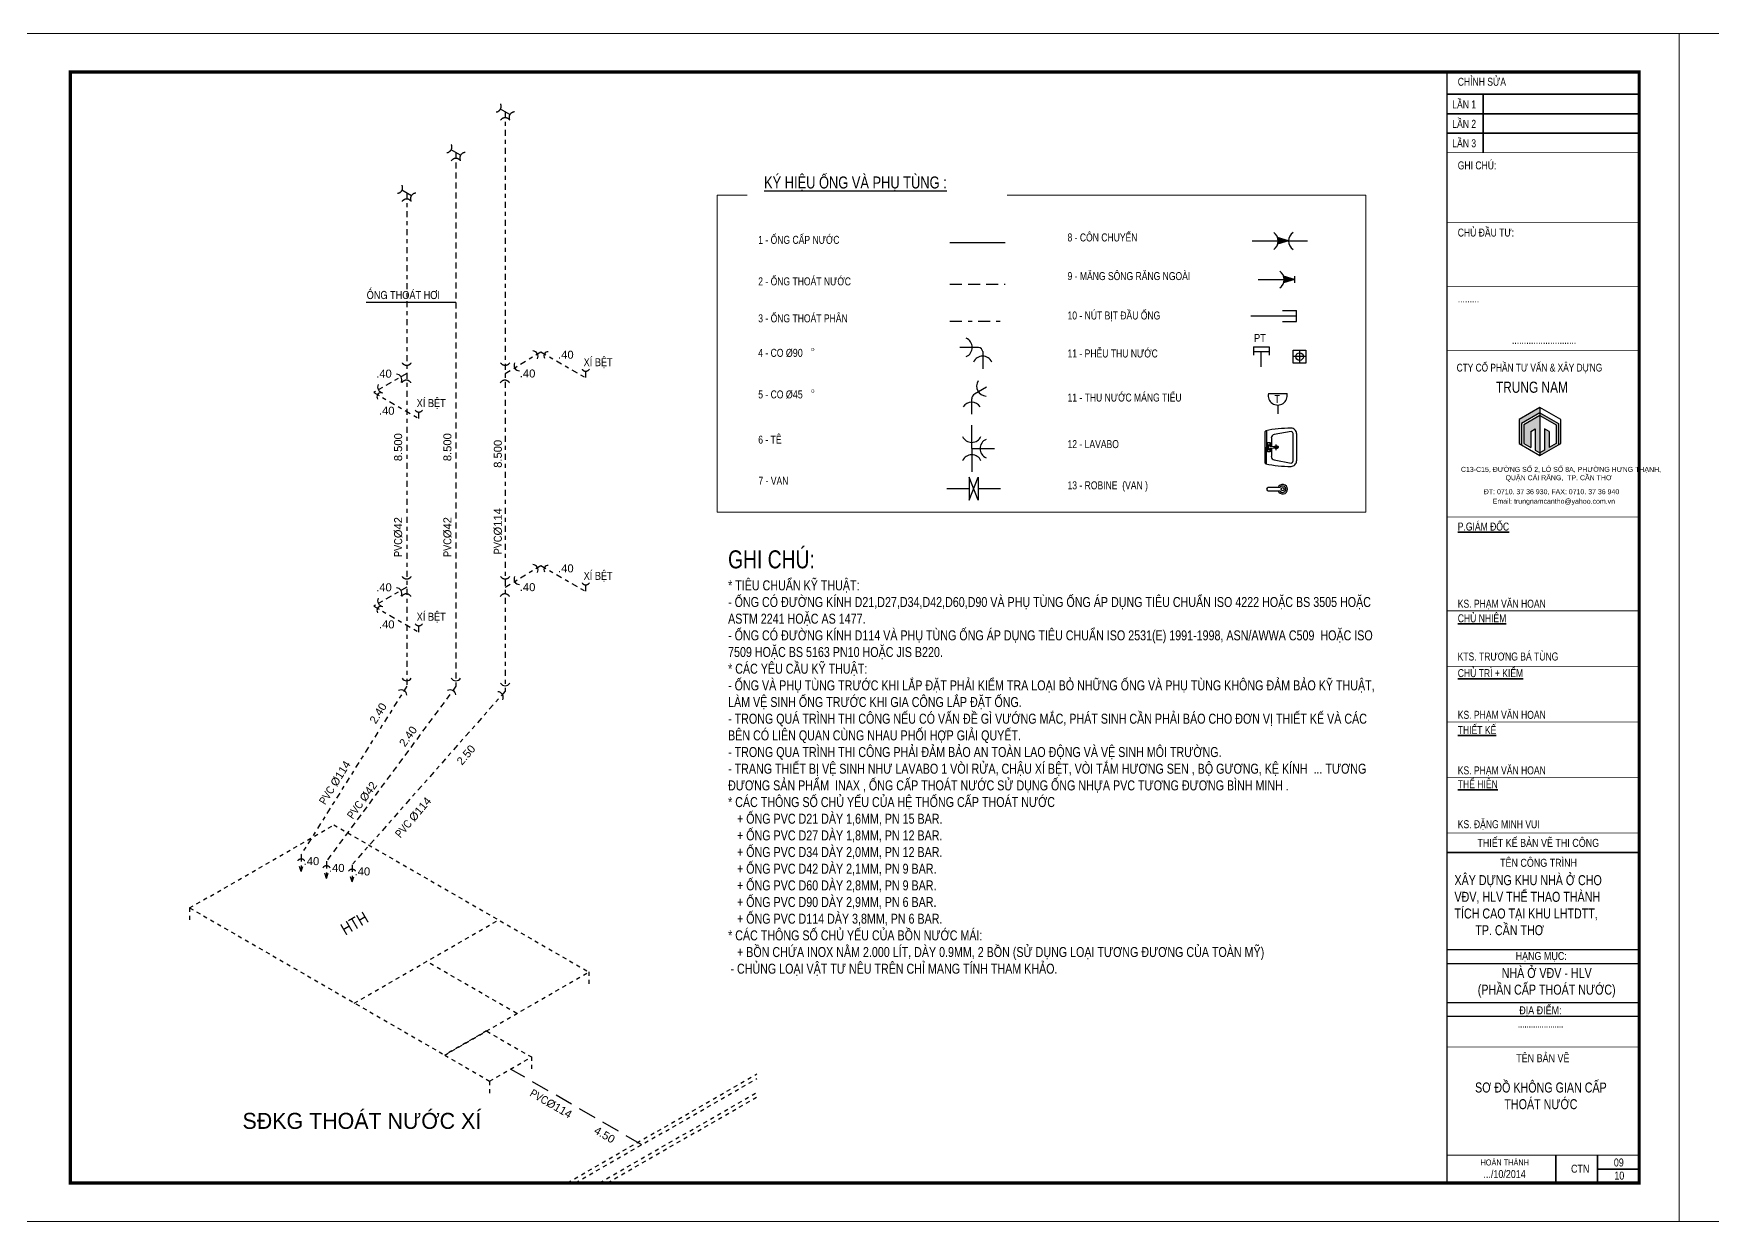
# Model space of a CAD drawing. Header units: millimetres. Extents: x -341 to 79, y 65 to 137.
# Drawn here: x -4.34 to 37.62, y 107.61 to 137.31 of the extents above; entities that cross this region are included whole.
import ezdxf

# ---------------------------------------------------------------- set-up
doc = ezdxf.new("R2010")
doc.units = ezdxf.units.MM
doc.header["$LTSCALE"] = 0.3
doc.header["$MEASUREMENT"] = 0
for name, pattern in [('ACAD_ISO10W100', [18, 12, -3, 0, -3]), ('DASHDOTX2', [2, 1, -0.5, 0, -0.5]), ('DASHEDX2', [1.5, 1, -0.5]), ('HIDDEN', [0.375, 0.25, -0.125])]:
    doc.linetypes.add(name, pattern=pattern)
doc.layers.get('0').update_dxf_attribs({"linetype": 'CONTINUOUS', "lineweight": 13})
doc.layers.get('DEFPOINTS').update_dxf_attribs({"linetype": 'CONTINUOUS', "lineweight": 13})
for name, color, linetype in [('KHUNG', 6, 'CONTINUOUS'), ('LAYER 7', 7, 'CONTINUOUS'), ('LAYER 8', 8, 'CONTINUOUS'), ('LAYER1', 1, 'CONTINUOUS'), ('LAYER5', 5, 'CONTINUOUS'), ('LAYER7', 7, 'CONTINUOUS'), ('NETMANH', 44, 'CONTINUOUS'), ('ong', 5, 'CONTINUOUS'), ('THEP DOC_0.6', 6, 'CONTINUOUS'), ('TUONG7', 7, 'CONTINUOUS'), ('Vat dung', 124, 'CONTINUOUS')]:
    doc.layers.add(name, color=color, linetype=linetype)
doc.layers.add('KICH THUOC 1', color=9, linetype='CONTINUOUS', lineweight=13)
doc.layers.add('Layer6', color=7, linetype='CONTINUOUS', true_color=0xffe8a3)
doc.styles.add('HELVE-KT', font='VHELVCN.TTF')
doc.styles.add('VNAVO', font='', dxfattribs={"width": 1.1})
doc.styles.add('VNI - HELVE', font='VBOOKMN.TTF', dxfattribs={"width": 0.8})
doc.styles.add('VNIHC2', font='VHELVCN.TTF', dxfattribs={"width": 0.8})
doc.styles.get('VNAVO').set_extended_font_data('VNarial')

# ---------------------------------------------------------------- blocks, each defined once
blk = doc.blocks.new('AAEER')
at = {"linetype": 'Continuous', "ltscale": 0.08}
h = blk.add_hatch(color=8, dxfattribs=at)
h.paths.add_polyline_path([(377.886, 656.949), (377.886, 657.083), (377.366, 656.782), (377.366, 656.181), (377.423, 656.148), (377.423, 656.682)])
h.paths.add_polyline_path([(377.886, 656.882), (377.481, 656.649), (377.481, 656.181), (377.655, 656.081), (377.655, 656.482), (377.771, 656.548), (377.771, 656.014), (377.886, 655.947)])
blk.add_hatch(color=8, dxfattribs=at).paths.add_polyline_path([(378.118, 656.482), (378.002, 656.548), (378.002, 656.014), (377.886, 655.947), (377.886, 655.88), (378.349, 656.148), (378.349, 656.682), (377.886, 656.949), (377.886, 656.882), (378.291, 656.649), (378.291, 656.181), (378.118, 656.081)])
for p, q in [((377.886, 657.083), (377.886, 656.949)), ((377.886, 657.083), (377.886, 655.88)), ((377.886, 656.949), (377.423, 656.682)), ((377.423, 656.682), (377.423, 656.148)), ((377.886, 656.882), (377.481, 656.649)), ((377.481, 656.649), (377.481, 656.181)), ((377.655, 656.482), (377.771, 656.548)), ((377.771, 656.548), (377.771, 656.014)), ((377.886, 656.949), (378.349, 656.682)), ((377.886, 656.882), (377.886, 655.947)), ((377.886, 656.882), (378.291, 656.649)), ((378.118, 656.482), (378.002, 656.548)), ((378.002, 656.548), (378.002, 656.014)), ((378.291, 656.649), (378.291, 656.181)), ((378.349, 656.682), (378.349, 656.148)), ((377.655, 656.482), (377.655, 656.081)), ((378.118, 656.482), (378.118, 656.081))]:
    blk.add_line(p, q, dxfattribs=at)
blk.add_lwpolyline([(377.366, 656.181), (377.886, 655.88), (378.407, 656.181), (378.407, 656.782), (377.886, 657.083), (377.366, 656.782)], close=True, dxfattribs=at)
for points in [[(377.481, 656.181), (377.655, 656.081)], [(378.291, 656.181), (378.118, 656.081)], [(377.771, 656.014), (377.886, 655.947)], [(378.002, 656.014), (377.886, 655.947)]]:
    blk.add_lwpolyline(points, dxfattribs=at)
for points in [[(375.565, 643.528), (380.365, 643.528)], [(375.565, 643.18), (380.365, 643.18)], [(375.565, 642.208), (380.365, 642.208)], [(375.565, 641.861), (380.365, 641.861)]]:
    blk.add_lwpolyline(points)
at = {"layer": 'LAYER 7', "lineweight": 35}
for points in [[(375.565, 664.914), (380.365, 664.914)], [(376.469, 663.456), (376.469, 664.914)], [(375.565, 664.428), (380.365, 664.428)], [(375.565, 663.942), (380.365, 663.942)], [(375.565, 645.958), (380.365, 645.958)], [(378.282, 638.389), (378.282, 637.695)], [(379.323, 638.389), (379.323, 638.389), (379.323, 637.695)], [(379.323, 638.042), (380.365, 638.042)]]:
    blk.add_lwpolyline(points, dxfattribs=at)
at = {"layer": 'LAYER7', "const_width": 0.0278}
blk.add_lwpolyline([(380.365, 665.47), (375.565, 665.47), (375.565, 637.695), (380.365, 637.695)], close=True, dxfattribs=at)
at = {"layer": 'LAYER7'}
for points, const_width in [([(375.565, 663.456), (380.365, 663.456)], 0.0174), ([(375.565, 661.712), (380.365, 661.712)], 0.0174), ([(375.565, 660.112), (380.365, 660.112)], 0.0174), ([(375.565, 658.512), (380.365, 658.512)], 0.0212), ([(375.565, 654.346), (380.365, 654.346)], 0.0174), ([(375.565, 651.999), (380.365, 651.999)], 0.0174), ([(375.565, 650.61), (380.365, 650.61)], 0.0174), ([(375.565, 649.221), (380.365, 649.221)], 0.0174), ([(375.565, 647.833), (380.365, 647.833)], 0.0174), ([(375.565, 646.444), (380.365, 646.444)], 0.0174), ([(375.565, 641.097), (380.365, 641.097)], 0.0174), ([(375.565, 638.389), (380.365, 638.389)], 0.0174)]:
    blk.add_lwpolyline(points, dxfattribs=dict(at, const_width=const_width))
at = {"layer": 'LAYER 7', "lineweight": 35, "style": 'VNI - HELVE'}
for s, insert, char_height, width, attachment_point in [('CHÆNH SÖÛA', (375.833, 665.327), 0.2, 5.31965, 1), ('LAÀN 1', (375.696, 664.761), 0.2, 5.31965, 1), ('LAÀN 2', (375.696, 664.275), 0.2, 5.31965, 1), ('LAÀN 3', (375.696, 663.789), 0.2, 5.31965, 1), ('GHI CHUÙ:', (375.833, 663.236), 0.2, 5.31965, 1), ('CHUÛ ÑAÀU TÖ:', (375.833, 661.556), 0.2, 5.31965, 1), ('.........', (375.833, 659.91), 0.2, 5.31965, 1), ('...........................', (377.188, 658.873), 0.2, 5.31965, 1), ('{\\LP.GIAÙM ÑOÁC}', (375.833, 654.205), 0.2, 5.31965, 1), ('{\\LCHUÛ NHIEÄM}', (375.833, 651.912), 0.2, 5.31965, 1), ('KS. PHAÏM VAÊN HOAN', (375.833, 652.277), 0.2, 5.31965, 1), ('KTS. TRÖÔNG BAÙ TUØNG', (375.828, 650.957), 0.2, 5.31965, 1), ('{\\LCHUÛ TRÌ + KIEÅM}', (375.833, 650.542), 0.2, 5.31965, 1), ('KS. PHAÏM VAÊN HOAN', (375.833, 649.499), 0.2, 5.31965, 1), ('{\\LTHIEÁT KEÁ}', (375.833, 649.118), 0.2, 5.31965, 1), ('KS. PHAÏM VAÊN HOAN', (375.833, 648.11), 0.2, 5.31965, 1), ('{\\LTHEÅ HIEÄN}', (375.833, 647.765), 0.2, 5.31965, 1), ('KS. ÑAËNG MINH VUI', (375.833, 646.764), 0.2, 5.31965, 1), ('{\\fVNI-Helve|b0|i0|c0|p2;THIEÁT KEÁ BAÛN VEÕ THI COÂNG}', (376.323, 646.297), 0.2, 5.31965, 1), ('{\\fVNI-Helve|b0|i0|c0|p2;TEÂN COÂNG TRÌNH}', (376.889, 645.799), 0.2, 5.31965, 1), ('XAÂY DÖÏNG KHU NHAØ ÔÛ CHO\\PVÑV, HLV THEÅ THAO THAØNH \\PTÍCH CAO TAÏI KHU LHTDTT, \\P       TP. CAÀN THÔ', (375.75, 645.39), 0.25, 7.09083, 1), ('NHAØ ÔÛ VÑV - HLV\\P(PHAÀN CAÁP THOAÙT NÖÔÙC)', (378.055, 643.07), 0.25, 4.30245, 2), ('{\\fVNI-Helve|b0|i0|c0|p2;HAÏNG MUÏC:}', (377.279, 643.469), 0.2, 5.31965, 1), ('{\\fVNI-Helve|b0|i0|c0|p2;ÑÒA ÑIEÅM:}', (377.37, 642.111), 0.2, 5.31965, 1), ('{\\fVNI-Helve|b0|i0|c0|p2;.....................}', (377.337, 641.754), 0.17359, 5.31965, 1), ('{\\fVNI-Helve|b0|i0|c0|p2;TEÂN BAÛN VEÕ}', (377.294, 640.914), 0.2, 5.31965, 1), ('{\\fVNI-Helve|b0|i0|c0|p2;HOAØN THAØNH}', (376.401, 638.282), 0.15, 5.31965, 1), ('{\\fVNI-Helve|b0|i0|c0|p2;CTN}', (378.663, 638.151), 0.2, 5.31965, 1), ('{\\fVNI-Helve|b0|i0|c0|p2;.../10/2014}', (376.475, 638.017), 0.2, 5.31965, 1), ('{\\fVNI-Helve|b0|i0|c0|p2;10}', (379.745, 637.978), 0.2, 5.31965, 1)]:
    blk.add_mtext(s, dxfattribs=dict(at, insert=insert, char_height=char_height, width=width, attachment_point=attachment_point))
at = {"layer": 'LAYER5', "attachment_point": 1, "style": 'VNI - HELVE'}
for s, insert, char_height, width in [('{\\H0.9774x;CTY COÅ PHAÀN TÖ VAÁN & XAÂY DÖÏNG} ', (375.805, 658.177), 0.19891, 4.67984), ('TRUNG NAM', (376.787, 657.729), 0.2777, 3.59296), ('{\\fVNI-Helve|b0|i0|c0|p2;C13-C15, ÑÖÔØNG SOÁ 2, LOÂ SOÁ 8A, PHÖÔØNG HÖNG THAÏNH, \\P                       QUAÄN CAÙI RAÊNG,  TP. CAÀN THÔ}', (375.912, 655.598), 0.12499, 8.0242), ('{\\fVNI-Helve|b0|i0|c0|p2;ÑT: 0710. 37 36 930, FAX: 0710. 37 36 940}', (376.484, 655.04), 0.12499, 8.0242), ('{\\fVNI-Helve|b0|i0|c0|p2;Email: trungnamcantho@yahoo.com.vn}', (376.706, 654.803), 0.12499, 8.0242)]:
    blk.add_mtext(s, dxfattribs=dict(at, insert=insert, char_height=char_height, width=width))
blk = doc.blocks.new('lavabo3')
for p, q in [((-198, 0), (198, 0)), ((-209, -17), (0, -17)), ((-159, -112), (-197, -323)), ((-13, -77), (-117, -77)), ((-59, -27), (0, -27)), ((-59, -44), (-59, -27)), ((-59, -61), (-59, -44)), ((-15, -61), (-59, -61)), ((-35, -139), (0, -139)), ((28, -36), (-28, -36)), ((-20, -53), (-28, -53)), ((-26, -44), (-17, -44)), ((-10, -110), (-15, -57)), ((209, -17), (0, -17)), ((0, -27), (60, -27)), ((0, -170), (0, -113)), ((0, -139), (35, -139)), ((15, -57), (10, -110)), ((117, -77), (13, -77)), ((60, -61), (15, -61)), ((26, -44), (17, -44)), ((28, -53), (20, -53)), ((60, -27), (60, -44)), ((60, -44), (60, -61)), ((197, -323), (159, -112)), ((-171, -349), (0, -349)), ((0, -391), (-171, -391)), ((0, -349), (171, -349)), ((171, -391), (0, -391))]:
    blk.add_line(p, q)
for centre, radius in [((-42, -44), 17), ((0, -139), 21.2), ((0, -139), 17), ((42, -44), 17)]:
    blk.add_circle(centre, radius)
for centre, radius, start, end in [((198, -9), 8.5, 11.6736, 90), ((1341, -326), 1580, 168.3264, 179.8676), ((-198, -9), 8.5, 90, 168.3264), ((-117, -119), 42.5, 90, 170.6121), ((-20, -57), 4.25, 5.6071, 90), ((0, -93), 20.1, 239.7473, 300.2527), ((20, -57), 4.25, 90, 174.3929), ((117, -119), 42.5, 9.3879, 90), ((-1341, -326), 1580, 0.1324, 11.6736), ((-171, -323), 68, 179.8676, 270), ((-171, -323), 25.5, 179.8676, 270), ((171, -323), 68, 270, 0.1324), ((171, -323), 25.5, 270, 0.1324)]:
    blk.add_arc(centre, radius, start, end)
blk = doc.blocks.new('voi rua')
at = {"layer": 'NETMANH'}
for p, q in [((-817.848, 821.775), (-817.921, 821.775)), ((-817.921, 821.755), (-817.848, 821.755))]:
    blk.add_line(p, q, dxfattribs=at)
for centre, major_axis, start_param, end_param in [((-817.938, 821.765), (0.0212, 0.0212), 5.840769, 11.438195), ((-817.938, 821.765), (0.0141, 0.0141), 6.027374, 11.253105), ((-817.938, 821.765), (-0.00707, 0.00707), -0.785398, 5.497787), ((-817.848, 821.765), (0.00707, 0.00707), 3.926991, 7.068583)]:
    blk.add_ellipse(centre, major_axis=major_axis, ratio=1, start_param=start_param, end_param=end_param, dxfattribs=at)

msp = doc.modelspace()

# ---------------------------------------------------------------- hatches: boundary and pattern name
at = {"layer": 'KHUNG', "linetype": 'Continuous', "ltscale": 0.08}
for points in [[(27.0259, 132.1282), (27.0259, 132.1282), (26.7474, 132.2115, -0.2083886), (26.7474, 132.0413)], [(27.1762, 131.1621), (27.1762, 131.1621), (26.8978, 131.2453, -0.2083886), (26.8978, 131.0752)]]:
    msp.add_hatch(color=256, dxfattribs=at).paths.add_polyline_path(points)

# ---------------------------------------------------------------- linework, layer by layer
at = {"layer": 'DEFPOINTS', "linetype": 'Continuous', "ltscale": 0.08}
for points in [[(-5.2157, 107.6101), (36.7843, 107.6101), (36.7843, 137.3101), (-5.2157, 137.3101)], [(36.7843, 107.6101), (78.7843, 107.6101), (78.7843, 137.3101), (36.7843, 137.3101)]]:
    msp.add_lwpolyline(points, close=True, dxfattribs=at)
at = {"layer": 'KHUNG', "linetype": 'Continuous', "ltscale": 0.08}
for p, q in [((27.0259, 132.1282), (26.7474, 132.2115)), ((27.0259, 132.1282), (26.7474, 132.0413)), ((27.1762, 131.1621), (26.8978, 131.2453)), ((27.1762, 131.1621), (26.8978, 131.0752)), ((19.2692, 125.6464), (19.0444, 126.2162)), ((19.0444, 126.2162), (19.0444, 125.6464)), ((19.0444, 125.6464), (19.2692, 126.2162)), ((19.2692, 126.2162), (19.2692, 125.6464))]:
    msp.add_line(p, q, dxfattribs=at)
at = {"layer": 'KHUNG', "linetype": 'DASHDOTX2', "ltscale": 1.5}
for p, q in [((26.1461, 129.4747), (26.1461, 129.2727)), ((26.1461, 129.4747), (26.5388, 129.4747)), ((26.1461, 129.3646), (26.5388, 129.3646)), ((26.5388, 129.4747), (26.5388, 129.2665))]:
    msp.add_line(p, q, dxfattribs=at)
at = {"layer": 'KHUNG', "linetype": 'Continuous', "ltscale": 0.08}
for points in [[(18.5638, 132.0831), (19.945, 132.0831)], [(26.1125, 132.1282), (27.494, 132.1282)], [(26.2628, 131.1621), (26.9155, 131.1605)], [(26.0787, 130.2502), (27.2257, 130.2502)], [(26.8736, 130.3887), (27.2257, 130.3887)], [(26.8736, 130.1116), (27.2257, 130.1116)], [(27.2257, 130.1116), (27.2257, 130.3887)], [(19.2752, 129.4628), (18.8107, 129.4628)], [(19.3805, 129.3578), (19.3805, 128.9245)], [(19.4768, 128.4696), (19.1772, 128.2966)], [(19.1064, 127.7943), (19.1064, 128.1759)], [(19.1086, 126.9337), (19.1086, 127.5167)], [(19.1086, 126.9337), (19.6785, 126.9337)], [(19.1086, 126.9337), (19.1086, 126.3507)], [(18.4869, 125.9313), (19.0444, 125.9313)], [(19.2692, 125.9313), (19.8254, 125.9313)]]:
    msp.add_lwpolyline(points, dxfattribs=at)
at = {"layer": 'KHUNG', "linetype": 'DASHDOTX2', "ltscale": 1.5}
msp.add_lwpolyline([(26.3425, 128.9782), (26.3425, 129.3646)], dxfattribs=at)
at = {"layer": 'KHUNG', "linetype": 'Continuous', "ltscale": 0.08}
for centre, radius, start, end in [((26.5096, 132.1263), 0.2556, 304.06038, 56.0825), ((26.6599, 131.1602), 0.2556, 304.06038, 56.0825), ((18.8707, 129.4628), 0.2488, 293.21912, 66.78088), ((8.1295, 129.2343), 0.1417, 334.72275, 86.74486), ((8.5303, 129.2433), 0.1134, 93.25514, 205.27725), ((19.3805, 128.9968), 0.2488, 23.21912, 156.78088), ((19.2664, 129.3487), 0.1144, 4.53567, 85.61237), ((4.7245, 128.6537), 0.1417, 334.72275, 86.74486), ((7.8112, 129.0183), 0.1417, 154.72275, 266.74486), ((4.4035, 128.4724), 0.1417, 154.72275, 266.74486), ((19.4699, 128.49), 0.2419, 145.75865, 270), ((4.359, 128.2204), 0.1134, 93.25514, 205.27725), ((19.1064, 127.8406), 0.2541, 33.49637, 146.50363), ((19.2593, 128.1674), 0.1531, 122.42439, 176.8134), ((19.1086, 127.3366), 0.2488, 203.21912, 336.78088), ((19.5632, 126.9337), 0.2488, 113.21912, 246.78088), ((19.1086, 126.5308), 0.2488, 23.21912, 156.78088), ((8.1295, 123.8921), 0.1417, 334.72275, 86.74486), ((8.5303, 123.9011), 0.1134, 93.25514, 205.27725), ((4.7245, 123.3116), 0.1417, 334.72275, 86.74486), ((7.8112, 123.6761), 0.1417, 154.72275, 266.74486), ((4.359, 122.8782), 0.1134, 93.25514, 205.27725), ((4.4035, 123.1303), 0.1417, 154.72275, 266.74486), ((4.8529, 120.7573), 0.1417, 5.80406, 117.82617), ((4.9874, 121.2666), 0.138, 213.21397, 326.78603), ((6.0784, 120.7591), 0.1417, 7.07864, 119.10075), ((6.2185, 121.2666), 0.138, 213.21397, 326.78603), ((7.2592, 120.7123), 0.1417, 334.72275, 86.74486), ((7.4497, 121.1415), 0.138, 213.21397, 326.78603)]:
    msp.add_arc(centre, radius, start, end, dxfattribs=at)
at = {"layer": 'KICH THUOC 1', "linetype": 'ByBlock'}
msp.add_lwpolyline([(19.9906, 133.2661), (28.9518, 133.2661), (28.9518, 125.3409), (12.7477, 125.3409), (12.7477, 133.2661), (13.4917, 133.2661)], dxfattribs=at)
at = {"layer": 'LAYER 8', "linetype": 'DASHEDX2', "ltscale": 0.2}
for points in [[(-0.4361, 115.4469), (3.1666, 117.5269)], [(3.1666, 117.5269), (9.5405, 113.8469)], [(-0.4361, 115.4469), (5.9379, 111.7669)], [(-0.4361, 115.4469), (-0.4361, 115.0945)], [(3.6792, 113.0709), (7.2819, 115.1509)], [(7.7392, 112.8069), (5.4806, 114.1109)], [(5.9379, 111.7669), (9.5405, 113.8469)], [(9.5405, 113.8469), (9.5405, 113.4945)], [(6.9853, 112.3716), (5.9379, 111.7669), (7.0603, 111.1188), (8.1065, 111.7228)], [(6.9853, 112.3716), (8.1065, 111.7228)], [(8.1065, 111.7228), (8.1065, 111.3704)], [(9.0064, 108.5726), (13.7391, 111.3014)], [(9.2066, 108.5726), (13.7391, 111.1859)], [(7.0603, 111.1188), (7.0603, 110.7664)], [(9.8072, 108.5726), (13.7391, 110.8396)], [(10.0074, 108.5726), (13.7391, 110.7242)]]:
    msp.add_lwpolyline(points, dxfattribs=at)
at = {"layer": 'LAYER5', "linetype": 'DASHDOTX2'}
for points in [[(7.5674, 135.2871), (7.3319, 135.4225)], [(2.352, 116.3554), (2.3127, 116.484)], [(2.352, 116.3554), (2.3913, 116.484)], [(2.9837, 116.1854), (2.9444, 116.314)], [(2.9837, 116.1854), (3.023, 116.314)], [(3.6244, 116.0982), (3.585, 116.2268)], [(3.6244, 116.0982), (3.6637, 116.2268)]]:
    msp.add_lwpolyline(points, dxfattribs=at)
at = {"layer": 'LAYER5', "linetype": 'DASHEDX2', "ltscale": 1.5}
for points in [[(6.3363, 134.2713), (6.1008, 134.4067)], [(5.1051, 133.2555), (4.8697, 133.3909)], [(10.8628, 109.5275), (7.5834, 111.4208)]]:
    msp.add_lwpolyline(points, dxfattribs=at)
at = {"layer": 'LAYER5', "linetype": 'DASHEDX2', "ltscale": 0.5}
for points in [[(6.2185, 134.339), (6.2185, 120.9896)], [(6.2185, 120.9896), (2.9837, 116.6169)]]:
    msp.add_lwpolyline(points, dxfattribs=at)
at = {"layer": 'LAYER5', "linetype": 'ACAD_ISO10W100', "ltscale": 0.05}
for points in [[(2.352, 116.7869), (2.352, 116.3554)], [(2.9837, 116.6169), (2.9837, 116.1854)], [(3.6244, 116.5298), (3.6244, 116.0982)]]:
    msp.add_lwpolyline(points, dxfattribs=at)
at = {"layer": 'LAYER5', "linetype": 'DASHEDX2', "ltscale": 3}
for centre, radius, start, end in [((7.2073, 135.4901), 0.1417, 274.93493, 26.95704), ((7.4497, 135.0669), 0.138, 33.21397, 146.78603), ((7.6865, 135.2103), 0.1417, 92.78012, 204.80224)]:
    msp.add_arc(centre, radius, start, end, dxfattribs=at)
at = {"layer": 'LAYER5', "linetype": 'DASHEDX2', "ltscale": 1.5}
for centre, radius, start, end in [((5.9762, 134.4743), 0.1417, 274.93493, 26.95704), ((6.4554, 134.1945), 0.1417, 92.78012, 204.80224), ((6.2185, 134.0511), 0.138, 33.21397, 146.78603), ((4.7451, 133.4585), 0.1417, 274.93493, 26.95704), ((4.9874, 133.0353), 0.138, 33.21397, 146.78603), ((5.2242, 133.1787), 0.1417, 92.78012, 204.80224)]:
    msp.add_arc(centre, radius, start, end, dxfattribs=at)
at = {"layer": 'LAYER5', "linetype": 'DASHDOTX2'}
for centre in [(2.352, 116.5652), (2.9837, 116.3952), (3.6244, 116.308)]:
    msp.add_arc(centre, 0.1065, 34.06038, 146.0825, dxfattribs=at)
at = {"layer": 'Layer6', "ltscale": 10}
msp.add_arc((27.2815, 132.1243), 0.2556, 123.67248, 235.6946, dxfattribs=at)
at = {"layer": 'LAYER7', "linetype": 'Continuous', "const_width": 0.08}
msp.add_lwpolyline([(35.7843, 136.3475), (-3.4157, 136.3475), (-3.4157, 108.5726), (35.7843, 108.5726)], close=True, dxfattribs=at)
at = {"layer": 'ong', "linetype": 'DASHDOTX2', "ltscale": 0.5}
for points in [[(7.4497, 135.3548), (7.4497, 120.8646)], [(4.9874, 133.3232), (4.9874, 120.9896)], [(7.4497, 128.8074), (8.3375, 129.3563)], [(8.3375, 129.3563), (9.4621, 128.707)], [(4.9874, 128.8074), (4.1662, 128.3334)], [(4.1662, 128.3334), (5.2908, 127.6841)], [(7.4497, 123.4653), (8.3375, 124.0141)], [(8.3375, 124.0141), (9.4621, 123.3648)], [(4.9874, 123.4653), (4.1662, 122.9912)], [(4.1662, 122.9912), (5.2908, 122.3419)], [(4.9874, 120.9896), (2.352, 116.7869)], [(7.4497, 120.8646), (3.6244, 116.5298)]]:
    msp.add_lwpolyline(points, dxfattribs=at)
at = {"layer": 'ong', "linetype": 'DASHDOTX2'}
for points in [[(9.4621, 128.707), (9.4621, 128.8692)], [(5.2908, 127.6841), (5.2908, 127.8463)], [(9.4621, 123.3648), (9.4621, 123.5271)], [(5.2908, 122.3419), (5.2908, 122.5041)]]:
    msp.add_lwpolyline(points, dxfattribs=at)
at = {"layer": 'ong', "linetype": 'DASHEDX2', "ltscale": 1.5}
for centre, start, end in [((4.9874, 129.1546), 213.21396, 326.78604), ((7.4497, 129.1546), 213.21396, 326.78604), ((4.9792, 128.5045), 33.21396, 146.78604), ((7.4415, 128.5045), 33.21396, 146.78604), ((4.9874, 123.8125), 213.21396, 326.78604), ((7.4497, 123.8125), 213.21396, 326.78604), ((4.9792, 123.1624), 33.21396, 146.78604), ((7.4415, 123.1624), 33.21396, 146.78604)]:
    msp.add_arc(centre, 0.138, start, end, dxfattribs=at)
at = {"layer": 'ong', "linetype": 'DASHDOTX2'}
for centre in [(9.4621, 128.9796), (5.2908, 127.9567), (9.4621, 123.6374), (5.2908, 122.6145)]:
    msp.add_arc(centre, 0.1104, 213.21396, 326.78604, dxfattribs=at)
at = {"layer": 'THEP DOC_0.6', "linetype": 'HIDDEN', "ltscale": 4}
msp.add_lwpolyline([(18.5638, 131.0445), (19.945, 131.0445)], dxfattribs=at)
at = {"layer": 'THEP DOC_0.6', "linetype": 'Continuous', "ltscale": 0.08}
for points in [[(27.1762, 131.2471), (27.1762, 131.077)], [(26.5193, 128.3078), (26.9871, 128.3078)], [(26.7532, 128.0224), (26.7532, 127.8062)]]:
    msp.add_lwpolyline(points, dxfattribs=at)
at = {"layer": 'THEP DOC_0.6', "linetype": 'DASHDOTX2'}
msp.add_lwpolyline([(18.5638, 130.1202), (19.945, 130.1202)], dxfattribs=at)
at = {"layer": 'THEP DOC_0.6', "linetype": 'Continuous', "ltscale": 0.08}
msp.add_arc((26.7532, 128.2609), 0.2385, 168.6742, 11.3258, dxfattribs=at)
at = {"layer": 'TUONG7', "linetype": 'Continuous', "ltscale": 0.08}
msp.add_lwpolyline([(6.2185, 130.5833), (3.9738, 130.5833)], dxfattribs=at)
at = {"layer": 'Vat dung', "linetype": 'Continuous', "ltscale": 0.08}
msp.add_lwpolyline([(27.4591, 129.0722), (27.1391, 129.0722), (27.1391, 129.3922), (27.4591, 129.3922)], close=True, dxfattribs=at)
for points in [[(27.4591, 129.2322), (27.1391, 129.2322)], [(27.2991, 129.3922), (27.2991, 129.0722)]]:
    msp.add_lwpolyline(points, dxfattribs=at)
msp.add_circle((27.2991, 129.2322), 0.0943, dxfattribs=at)

# ---------------------------------------------------------------- block references
at = {"layer": 'LAYER 7', "linetype": 'Continuous'}
msp.add_blockref('AAEER', (-344.5807, -529.1221), dxfattribs=at)
at = {"layer": 'LAYER7', "xscale": 4, "yscale": 4, "zscale": 4, "rotation": 180}
msp.add_blockref('voi rua', (-3244.8752, 3412.9782), dxfattribs=at)
at = {"layer": 'Vat dung', "xscale": 0.001999999999952706, "yscale": 0.001999999999952706, "zscale": 0.00200000000000955, "rotation": 90}
msp.add_blockref('lavabo3', (26.4398, 126.966), dxfattribs=at)

# ---------------------------------------------------------------- texts
at = {"layer": 'LAYER 7', "lineweight": 35, "style": 'VNI - HELVE'}
for s, insert, char_height, width, attachment_point in [('SÔ ÑOÀ KHOÂNG GIAN CAÁP THOAÙT NÖÔÙC', (33.3297, 111.0839), 0.25, 3.29167, 2), ('{\\fVNI-Helve|b0|i0|c0|p2;09}', (35.1521, 109.1847), 0.2, 5.319651, 1)]:
    msp.add_mtext(s, dxfattribs=dict(at, insert=insert, char_height=char_height, width=width, attachment_point=attachment_point))
at = {"layer": 'LAYER1', "linetype": 'Continuous', "ltscale": 0.08, "attachment_point": 1, "style": 'VNIHC2'}
for s, insert, char_height, width in [('{\\fVNI-Book|b0|i0|c0|p2;\\LKYÙ HIEÄU OÁNG VAØ PHUÏ TUØNG :}', (13.9173, 133.7367), 0.3, 63.578456), ('{\\fVNI-Book|b0|i0|c0|p2;1 - OÁNG CAÁP NÖÔÙC }', (13.7724, 132.2524), 0.2, 3.243401), ('{\\fVNI-Book|b0|i0|c0|p2;8 - COÂN CHUYEÅN}', (21.5005, 132.3125), 0.2, 3.430956), ('{\\fVNI-Book|b0|i0|c0|p2;9 - MAÊNG SOÂNG RAÊNG NGOAØI}', (21.5005, 131.3464), 0.2, 3.930996), ('{\\fVNI-Book|b0|i0|c0|p2;2 - OÁNG THOAÙT NÖÔÙC }', (13.7724, 131.2139), 0.2, 3.243401), ('{\\fVNI-Book|b0|i0|c0|p2;3 - OÁNG THOAÙT PHAÂN}', (13.7724, 130.2895), 0.2, 3.243401), ('{\\fVNI-Book|b0|i0|c0|p2;10 - NUÙT BÒT ÑAÀU OÁNG}', (21.5005, 130.3615), 0.2, 3.430956), ('{\\fVNI-Book|b0|i0|c0|p2;4 - CO \\fArial|b0|i0|c0|p34;%%C90 }', (13.7724, 129.4268), 0.2, 2.554486), ('{\\fVNI-Book|b0|i0|c0|p2;O\\fArial|b0|i0|c0|p34; }', (15.0929, 129.4501), 0.08, 2.554486), ('{\\fVNI-Book|b0|i0|c0|p2;11 - PHEÃU THU NÖÔÙC}', (21.5005, 129.4116), 0.2, 3.430956), ('{\\fVNI-Book|b0|i0|c0|p2;5 - CO \\fArial|b0|i0|c0|p34;%%C45}', (13.7724, 128.388), 0.2, 2.554486), ('{\\fVNI-Book|b0|i0|c0|p2;O\\fArial|b0|i0|c0|p34; }', (15.0929, 128.4113), 0.08, 2.554486), ('{\\fVNI-Book|b0|i0|c0|p2;11 - THU NÖÔÙC MAÙNG TIEÅU}', (21.5005, 128.3095), 0.2, 3.430956), ('{\\fVNI-Book|b0|i0|c0|p2;6 - TEÂ}', (13.7724, 127.2566), 0.2, 2.554486), ('{\\fVNI-Book|b0|i0|c0|p2;12 - LAVABO}', (21.5005, 127.1455), 0.2, 3.705349), ('{\\fVNI-Book|b0|i0|c0|p2;7 - VAN }', (13.7774, 126.2279), 0.2, 3.430956), ('{\\fVNI-Book|b0|i0|c0|p2;13 - ROBINE  (VAN )}', (21.5005, 126.1145), 0.2, 3.430956), ('{\\fVNI-Book|b0|i0|c0|p2;\\H2.25x;GHI CHUÙ: \\P\\H0.5556x;* TIEÂU CHUAÅN KYÕ THUAÄT:\\P- OÁNG COÙ ÑÖÔØNG KÍNH D21,D27,D34,D42,D60,D90 VAØ PHUÏ TUØNG OÁNG AÙP DUÏNG TIEÂU CHUAÅN ISO 4222 HOAËC BS 3505 HOAËC ASTM 2241 HOAËC AS 1477.\\P- OÁNG COÙ ÑÖÔØNG KÍNH D114 VAØ PHUÏ TUØNG OÁNG AÙP DUÏNG TIEÂU CHUAÅN ISO 2531(E) 1991-1998, ASN/AWWA C509  HOAËC ISO 7509 HOAËC BS 5163 PN10 HOAËC JIS B220.\\P* CAÙC YEÂU CAÀU KYÕ THUAÄT: \\P- OÁNG VAØ PHUÏ TUØNG TRÖÔÙC KHI LAÉP ÑAËT PHAÛI KIEÅM TRA LOAÏI BOÛ NHÖÕNG OÁNG VAØ PHUÏ TUØNG KHOÂNG ÑAÛM BAÛO KYÕ THUAÄT, LAØM VEÄ SINH OÁNG TRÖÔÙC KHI GIA COÂNG LAÉP ÑAËT OÁNG.\\P- TRONG QUAÙ TRÌNH THI COÂNG NEÁU COÙ VAÁN ÑEÀ GÌ VÖÔÙNG MAÉC, PHAÙT SINH CAÀN PHAÛI BAÙO CHO ÑÔN VÒ THIEÁT KEÁ VAØ CAÙC BEÂN COÙ LIEÂN QUAN CUØNG NHAU PHOÁI HÔÏP GIAÛI QUYEÁT.\\P- TRONG QUA TRÌNH THI COÂNG PHAÛI ÑAÛM BAÛO AN TOAØN LAO ÑOÄNG VAØ VEÄ SINH MOÂI TRÖÔØNG.\\P- TRANG THIEÁT BÒ VEÄ SINH NHÖ LAVABO 1 VOØI RÖÛA, CHAÄU XÍ BEÄT, VOØI TAÉM HÖÔNG SEN , BOÄ GÖÔNG, KEÄ KÍNH  ... \\H0.9999x;TÖÔNG ÑÖÔNG SAÛN PHAÅM  INAX , OÁNG CAÁP THOAÙT NÖÔÙC SÖÛ DUÏNG OÁNG NHÖÏA PVC \\H0.9999x;TÖÔNG ÑÖÔNG BÌNH MINH . \\P* CAÙC THOÂNG SOÁ CHUÛ YEÁU CUÛA HEÄ THOÁNG CAÁP THOAÙT NÖÔÙC\\P   + OÁNG PVC D21 DAØY 1,6MM, PN 15 BAR.\\H0.9999x;\\P   + OÁNG PVC D27 DAØY 1,8MM, PN 12 BAR.\\P   + OÁNG PVC D34 DAØY 2,0MM, PN 12 BAR.\\P   + OÁNG PVC D42 DAØY 2,1MM, PN 9 BAR.\\P   + OÁNG PVC D60 DAØY 2,8MM, PN 9 BAR.\\H0.9999x;\\P   + OÁNG PVC D90 DAØY 2,9MM, PN 6 BAR.\\P   + OÁNG PVC D114 DAØY 3,8MM, PN 6 BAR.\\P* CAÙC THOÂNG SOÁ CHUÛ YEÁU CUÛA BOÀN NÖÔÙC MAÙI: \\P   + BOÀN CHÖÙA INOX NAÈM 2.000 LÍT, DAØY 0.9MM, 2 BOÀN (SÖÛ DUÏNG \\H0.9999x;LOAÏI TÖÔNG ÑÖÔNG CUÛA TOAØN MYÕ)\\H0.7997x;\\P \\H1.25x;- CHUÛNG LOAÏI VAÄT TÖ NEÂU TREÂN CHÆ MANG TÍNH THAM KHAÛO.}', (13.0187, 124.389), 0.2, 16.317079)]:
    msp.add_mtext(s, dxfattribs=dict(at, insert=insert, char_height=char_height, width=width))
at = {"layer": 'LAYER1', "linetype": 'Continuous', "ltscale": 0.05}
for s, insert, char_height, width, attachment_point, style in [('OÁNG THOAÙT HÔI ', (3.9886, 130.668), 0.2, 4.564505, 7, 'HELVE-KT'), ('XÍ BEÄT', (10.1333, 128.9432), 0.2, 4.564505, 9, 'HELVE-KT'), ('XÍ BEÄT', (5.9621, 127.9203), 0.2, 4.564505, 9, 'HELVE-KT'), ('XÍ BEÄT', (10.1333, 123.6011), 0.2, 4.564505, 9, 'HELVE-KT'), ('XÍ BEÄT', (5.9621, 122.5782), 0.2, 4.564505, 9, 'HELVE-KT'), ('\\pi0.05647;{\\fVNI-Avo|b0|i0|c0|p2;SÑKG THOAÙT NÖÔÙC XÍ}', (0.8277, 110.3247), 0.4, 8.096636, 1, 'VNAVO')]:
    msp.add_mtext(s, dxfattribs=dict(at, insert=insert, char_height=char_height, width=width, attachment_point=attachment_point, style=style))
at = {"layer": 'LAYER1', "linetype": 'Continuous', "ltscale": 0.05, "char_height": 0.2, "attachment_point": 1, "style": 'HELVE-KT'}
for s, insert in [('PT', (26.1621, 129.7983)), ('T', (26.6687, 128.2721))]:
    msp.add_mtext(s, dxfattribs=dict(at, insert=insert))
at = {"layer": 'LAYER1', "linetype": 'Continuous', "ltscale": 0.05, "style": 'HELVE-KT'}
for s, insert, char_height, attachment_point, rotation in [('{\\fArial|b0|i0|c0|p34;.40}', (9.1603, 129.3791), 0.2, 3, 359.27145), ('{\\fArial|b0|i0|c0|p34;.40}', (4.6154, 128.9057), 0.2, 3, 359.27145), ('{\\fArial|b0|i0|c0|p34;.40}', (8.2042, 128.9103), 0.2, 3, 359.27145), ('{\\fArial|b0|i0|c0|p34;.40}', (4.6844, 127.9792), 0.2, 3, 359.27145), (' {\\H0.8x;PVC\\fArial|b0|i0|c0|p34;%%C42                  8.500}', (4.881, 124.1431), 0.25, 7, 90), (' {\\H0.8x;PVC\\fArial|b0|i0|c0|p34;%%C42                  8.500}', (6.1122, 124.1431), 0.25, 7, 90), (' {\\H0.8x;PVC\\fArial|b0|i0|c0|p34;%%C114             8.500}', (7.3722, 124.2098), 0.25, 7, 90), ('{\\fArial|b0|i0|c0|p34;.40}', (9.1603, 124.037), 0.2, 3, 359.27145), ('{\\fArial|b0|i0|c0|p34;.40}', (4.6154, 123.5635), 0.2, 3, 359.27145), ('{\\fArial|b0|i0|c0|p34;.40}', (8.2042, 123.5681), 0.2, 3, 359.27145), ('{\\fArial|b0|i0|c0|p34;.40}', (4.6844, 122.6371), 0.2, 3, 359.27145), ('PVC {\\fArial|b0|i0|c0|p34;%%C114               2.40}', (4.3327, 120.601), 0.2, 3, 58.02867), ('PVC {\\fArial|b0|i0|c0|p34;%%C42               2.40}', (5.0997, 120.0182), 0.2, 3, 54.23019), ('PVC {\\fArial|b0|i0|c0|p34;%%C114               2.50}', (6.5697, 119.5469), 0.2, 3, 49.7248), ('{\\fArial|b0|i0|c0|p34;.40}', (2.8039, 116.7174), 0.2, 3, 359.27145), ('{\\fArial|b0|i0|c0|p34;.40}', (3.4356, 116.5475), 0.2, 3, 359.27145), ('{\\fArial|b0|i0|c0|p34;.40}', (4.0762, 116.4603), 0.2, 3, 359.27145), ('HTH', (3.9115, 115.3703), 0.3, 3, 30.1969), (' PVC{\\fArial|b0|i0|c0|p34;%%C114         4.50   }', (8.091, 110.9634), 0.2, 1, 329.8031)]:
    msp.add_mtext(s, dxfattribs=dict(at, insert=insert, char_height=char_height, attachment_point=attachment_point, rotation=rotation))

doc.saveas('drawing.dxf')
